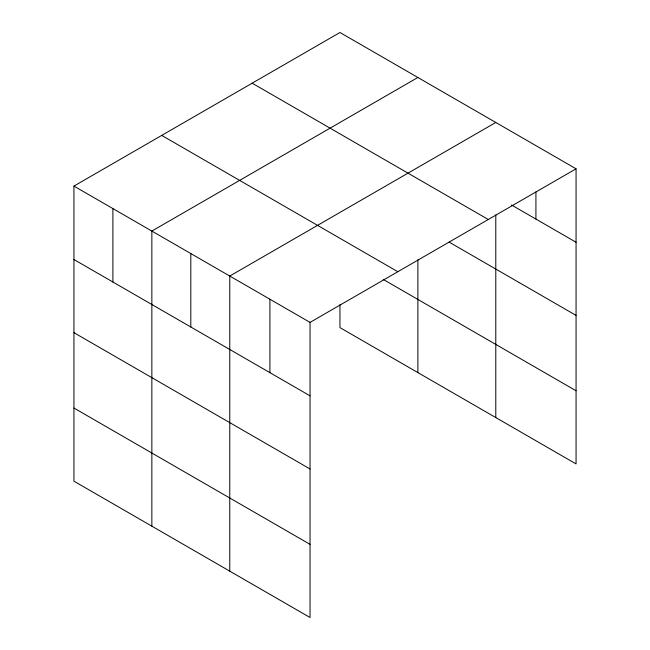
<?xml version="1.0" encoding="UTF-8"?>
<svg xmlns="http://www.w3.org/2000/svg" width="650" height="650" viewBox="0 0 650 650"><rect width="100%" height="100%" fill="white"/><g stroke="black" fill="none" stroke-linecap="round" stroke-linejoin="round"><path stroke-width="0.97" d="M576.062 168.813L339.958 32.5L73.938 186.087L73.938 481.187L310.042 617.5L310.042 322.392L576.062 168.813L576.062 463.913L339.958 327.608L339.958 304.558M495.788 214.939L495.788 417.568M417.877 77.48L151.856 231.067L151.856 526.175M495.788 122.468L229.767 276.047L229.767 571.155M511.493 204.969L576.062 242.247M252.176 83.184L488.272 219.497M449.036 242.06L576.062 315.396M161.728 135.403L397.824 271.716M383.248 279.443L576.062 390.764M73.938 186.087L310.042 322.392M73.938 259.521L310.042 395.834M73.938 332.67L310.042 468.983M73.938 408.037L310.042 544.351M535.925 191.912L535.925 219.074M417.877 259.773L417.877 372.588M269.904 299.219L269.904 372.661M190.808 253.557L190.808 326.999M112.897 208.577L112.897 282.011"/></g></svg>
